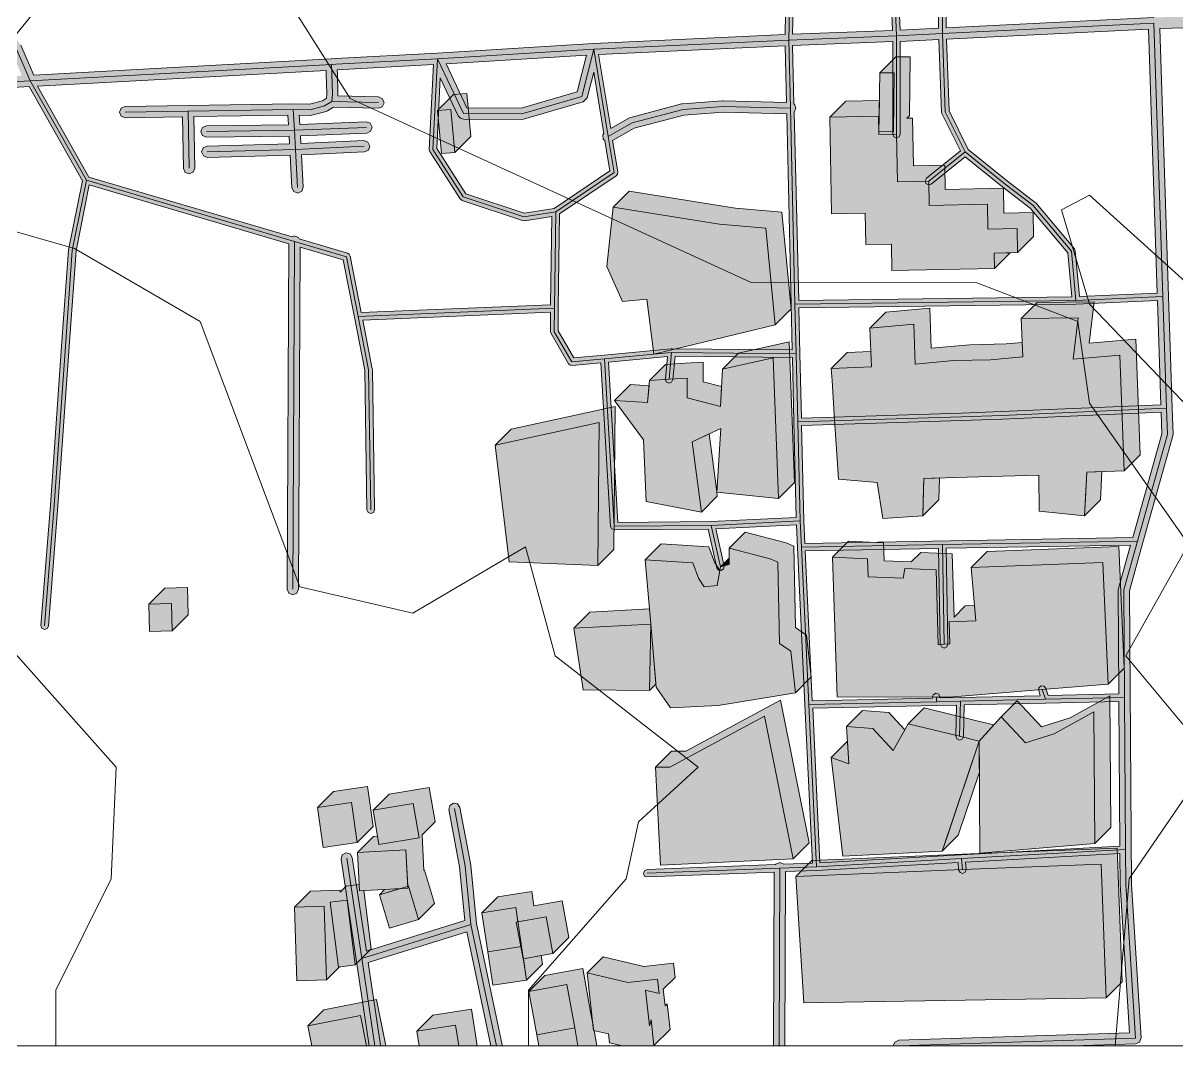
# Model space of a CAD drawing. Header units: metres. Extents: x 0 to 1017, y 0 to 414.
# Drawn here: x 270.7 to 576.8, y 0 to 271.2 of the extents above; entities that cross this region are included whole.
import ezdxf

# ---------------------------------------------------------------- set-up
doc = ezdxf.new("R2010")
doc.units = ezdxf.units.M
doc.header["$MEASUREMENT"] = 0
for name, color, linetype, lineweight, true_color in [('TPX_BUILDINGS', 7, 'CONTINUOUS', 0, 0x000000), ('TPX_BUILDINGS_HATCH', 7, 'CONTINUOUS', 0, 0xf0f0f0), ('TPX_BUILDINGS_SHADOWS_HATCH', 7, 'CONTINUOUS', 0, 0x000000), ('TPX_BUILDINGS_SHADOWS_OUTLINES', 7, 'CONTINUOUS', 0, 0x000000), ('TPX_FRAME_PROJECT', 7, 'CONTINUOUS', 0, 0x000000), ('TPX_RELIEF_CONTOUR_LINES', 7, 'CONTINUOUS', 0, 0x969696), ('TPX_ROADS_AXES', 7, 'CONTINUOUS', 0, 0x323232), ('TPX_ROADS_CONTOURS', 7, 'CONTINUOUS', 0, 0x646464), ('TPX_ROADS_HATCH', 7, 'CONTINUOUS', 0, 0xc8c8c8)]:
    doc.layers.add(name, color=color, linetype=linetype, lineweight=lineweight, true_color=true_color)

msp = doc.modelspace()

# ---------------------------------------------------------------- hatches: boundary and pattern name
at = {"layer": 'TPX_BUILDINGS_HATCH'}
for points in [[(497.98, 258.06), (497.75, 242.46), (501.56, 242.41), (501.78, 258.01), (497.98, 258.06)], [(384.13, 248.34), (380.66, 248.02), (381.72, 236.59), (385.19, 236.91), (384.13, 248.34)], [(497.59, 246.51), (484.69, 246.26), (485.19, 220.63), (494.12, 220.81), (494.28, 212.49), (501.03, 212.61), (501.16, 205.62), (528.42, 206.15), (528.34, 210.23), (534.5, 210.35), (534.38, 216.75), (526.62, 216.6), (526.5, 223.17), (511.09, 222.88), (510.97, 229.29), (502.63, 229.13), (502.38, 241.78), (497.69, 241.69), (497.59, 246.51)], [(427.22, 222.4), (425.56, 206.66), (429.73, 197.36), (436.18, 197.98), (438.04, 183.43), (470.24, 191.21), (467.73, 216.83), (455.4, 217.91), (427.22, 222.4)], [(495.73, 180.05), (485.09, 179.64), (485.3, 176.41), (485.88, 167.46), (487, 150.32), (497.29, 149.37), (498.73, 139.83), (509.37, 140.59), (509.64, 150.47), (521.02, 150.81), (540.18, 151.35), (540.25, 141.8), (552.27, 140.52), (552.88, 152.12), (562.83, 152.52), (561.6, 183.2), (549.26, 182.1), (550.55, 193.02), (535.45, 192.92), (535.87, 182.7), (527.29, 181.96), (517.6, 181.7), (507.39, 180.81), (506.98, 191.37), (495.31, 190.28), (495.73, 180.05)], [(436.36, 170.59), (427.55, 171.12), (435.25, 160.68), (435.94, 144.37), (450.62, 141.55), (448.16, 160.18), (455.75, 163.73), (454.69, 146.82), (471.13, 145.18), (469.71, 182.47), (456.24, 179.46), (455.72, 169.56), (446.9, 171.82), (446.87, 177.08), (442.09, 176.76), (436.91, 176.43), (436.36, 170.59)], [(423.49, 165.26), (395.96, 159.26), (399.68, 128.4), (423.15, 127.39), (423.49, 165.26)], [(448.36, 128.13), (435.74, 128.92), (437.19, 111.87), (438.61, 95.14), (442.45, 89.64), (455.06, 90.3), (475.56, 93.63), (474.32, 104.7), (471.38, 106.72), (470.94, 128.28), (468.88, 129.14), (458.02, 131.99), (458.04, 127.62), (455.7, 127.02), (454.85, 122.05), (451.34, 121.74), (449.86, 124.07), (448.36, 128.13)], [(494.67, 129.18), (485.44, 129.57), (486.61, 92.54), (512.91, 92.5), (516.33, 92.49), (541.08, 94.5), (558.53, 95.92), (557.15, 128.19), (522.24, 126.88), (523.42, 112.71), (516.39, 112.44), (516.56, 106.63), (515.01, 106.51), (513.49, 106.39), (512.93, 126.25), (504.57, 126.63), (504.15, 124.01), (494.92, 124.38), (494.67, 129.18)], [(310.04, 117.31), (304.04, 117.16), (304.22, 109.91), (310.22, 110.04), (310.04, 117.31)], [(437.19, 111.87), (416.8, 110.73), (419.26, 94.44), (436.85, 94.26), (437.19, 111.87)], [(442.27, 73.9), (438.45, 73.88), (439.79, 47.95), (474.97, 49.64), (467.39, 87.46), (442.27, 73.9)], [(530.15, 87.29), (524.33, 80.84), (524.52, 51.12), (555, 53.66), (554.77, 88.62), (544.26, 82.72), (536.64, 80.34), (530.15, 87.29)], [(489.76, 74.8), (485.06, 76.51), (488.16, 50.3), (514.55, 51.65), (524.33, 80.84), (519.14, 82.09), (505.53, 85.39), (501.47, 78.37), (496.15, 84.15), (489.11, 84.69), (489.76, 74.8)], [(357.8, 64.54), (348.79, 63.25), (350.3, 52.64), (359.31, 53.93), (357.8, 64.54)], [(374.21, 64.26), (363.59, 62.5), (365.1, 53.38), (375.73, 55.15), (374.21, 64.26)], [(372.26, 51.97), (359.39, 51.29), (359.93, 41.13), (372.8, 41.81), (372.26, 51.97)], [(519.88, 46.74), (475.71, 44.96), (477.85, 11.41), (558.02, 12.75), (556.69, 48.21), (519.88, 46.74)], [(372.93, 42.35), (365.23, 40.1), (367.87, 31.24), (375.57, 33.5), (372.93, 42.35)], [(350.58, 37.05), (342.68, 36.8), (343.3, 17.3), (351.22, 17.55), (350.58, 37.05)], [(356.62, 38.66), (352.19, 38.11), (354.35, 20.91), (358.78, 21.47), (356.62, 38.66)], [(401.37, 36.66), (392.43, 35.31), (394, 24.97), (402.93, 26.32), (401.37, 36.66)], [(409.44, 34.26), (401.54, 32.83), (403.31, 23.08), (411.21, 24.51), (409.44, 34.26)], [(402.93, 26.32), (394, 24.97), (395.34, 16.07), (404.28, 17.42), (402.93, 26.32)], [(431.12, 16.79), (420.3, 19.38), (422.05, 4.13), (425.97, 3.19), (426.25, 0.8), (429.58, 0), (437.34, 0), (438.06, 0.08), (437.28, 6.94), (436.88, 5.3), (435.79, 14.8), (439.42, 13.93), (438.98, 17.68), (431.12, 16.79)], [(414.93, 16.26), (404.88, 14.44), (406.96, 2.93), (417.02, 4.76), (414.93, 16.26)], [(360.21, 8.06), (346.22, 5.33), (347.28, 0), (361.8, 0), (360.21, 8.06)], [(385.42, 5.47), (375.13, 3.89), (375.73, 0), (386.26, 0), (385.42, 5.47)], [(417.02, 4.76), (406.96, 2.93), (407.5, 0), (417.88, 0), (417.02, 4.76)]]:
    msp.add_hatch(color=256, dxfattribs=at).paths.add_polyline_path(points)
at = {"layer": 'TPX_BUILDINGS_SHADOWS_HATCH'}
for points in [[(488.94, 250.5), (484.69, 246.26), (497.59, 246.51), (497.69, 241.69), (502.38, 241.78), (502.63, 229.13), (510.97, 229.29), (511.09, 222.88), (526.5, 223.17), (526.62, 216.6), (534.38, 216.75), (534.5, 210.35), (538.74, 214.59), (538.62, 221), (530.86, 220.85), (530.74, 227.42), (515.33, 227.12), (515.21, 233.53), (506.87, 233.37), (506.62, 246.02), (505.14, 245.99), (505.8, 246.65), (506.03, 262.25), (502.22, 262.3), (497.98, 258.06), (501.78, 258.01), (501.56, 242.41), (497.75, 242.46), (497.87, 250.67), (488.94, 250.5)], [(384.9, 252.26), (380.66, 248.02), (384.13, 248.34), (385.19, 236.91), (389.43, 241.15), (388.37, 252.58), (384.9, 252.26)], [(431.46, 226.64), (427.22, 222.4), (455.4, 217.91), (467.73, 216.83), (470.24, 191.21), (474.48, 195.46), (471.97, 221.07), (459.65, 222.16), (431.46, 226.64)], [(532.59, 210.31), (528.34, 210.23), (528.42, 206.15), (532.59, 210.31)], [(539.7, 197.16), (535.45, 192.92), (550.55, 193.02), (549.26, 182.1), (561.6, 183.2), (562.83, 152.52), (567.07, 156.76), (565.85, 187.44), (553.5, 186.34), (554.79, 197.26), (539.7, 197.16)], [(499.56, 194.52), (495.31, 190.28), (506.98, 191.37), (507.39, 180.81), (517.6, 181.7), (527.29, 181.96), (535.87, 182.7), (535.71, 186.56), (531.53, 186.2), (521.84, 185.94), (511.63, 185.05), (511.23, 195.62), (499.56, 194.52)], [(460.49, 183.7), (456.24, 179.46), (469.71, 182.47), (471.13, 145.18), (475.37, 149.43), (473.96, 186.71), (460.49, 183.7)], [(489.34, 183.88), (485.09, 179.64), (495.73, 180.05), (495.56, 184.12), (489.34, 183.88)], [(441.15, 180.67), (436.91, 176.43), (442.09, 176.76), (446.87, 177.08), (446.9, 171.82), (455.72, 169.56), (456, 174.82), (451.14, 176.06), (451.11, 181.32), (446.33, 181), (441.15, 180.67)], [(431.8, 175.36), (427.55, 171.12), (436.36, 170.59), (436.78, 175.06), (431.8, 175.36)], [(400.2, 163.5), (395.96, 159.26), (423.49, 165.26), (423.15, 127.39), (427.39, 131.63), (427.73, 169.51), (400.2, 163.5)], [(452.68, 162.29), (448.16, 160.18), (450.62, 141.55), (454.86, 145.8), (454.72, 146.82), (454.69, 146.82), (454.7, 146.98), (452.68, 162.29)], [(509.48, 144.53), (509.37, 140.59), (513.61, 144.83), (513.77, 150.59), (509.64, 150.47), (509.48, 144.53)], [(552.52, 145.19), (552.27, 140.52), (556.51, 144.76), (556.91, 152.28), (552.88, 152.12), (552.52, 145.19)], [(462.26, 136.23), (458.02, 131.99), (468.88, 129.14), (470.94, 128.28), (471.38, 106.72), (474.32, 104.7), (475.56, 93.63), (479.8, 97.88), (478.56, 108.94), (475.62, 110.96), (475.18, 132.52), (473.12, 133.38), (462.26, 136.23)], [(439.99, 133.17), (435.74, 128.92), (448.36, 128.13), (449.86, 124.07), (451.34, 121.74), (454.85, 122.05), (455.53, 126.06), (454.1, 128.31), (452.61, 132.37), (439.99, 133.17)], [(489.68, 133.81), (485.44, 129.57), (494.67, 129.18), (494.92, 124.38), (504.15, 124.01), (504.57, 126.63), (512.93, 126.25), (513.49, 106.39), (515.01, 106.51), (516.56, 106.63), (516.39, 112.44), (523.42, 112.71), (523.08, 116.78), (520.64, 116.68), (517.65, 113.69), (517.17, 130.49), (508.81, 130.87), (506.28, 128.34), (499.16, 128.63), (498.91, 133.43), (489.68, 133.81)], [(526.48, 131.13), (522.24, 126.88), (557.15, 128.19), (558.53, 95.92), (562.77, 100.16), (561.39, 132.44), (526.48, 131.13)], [(458.03, 129.35), (455.7, 127.02), (458.04, 127.62), (458.03, 129.35)], [(308.28, 121.4), (304.04, 117.16), (310.04, 117.31), (310.22, 110.04), (314.46, 114.29), (314.29, 121.55), (308.28, 121.4)], [(421.05, 114.98), (416.8, 110.73), (437.19, 111.87), (436.85, 115.86), (421.05, 114.98)], [(436.93, 98.54), (436.85, 94.26), (438.54, 95.94), (437.19, 111.87), (436.93, 98.54)], [(534.39, 91.54), (530.15, 87.29), (536.64, 80.34), (544.26, 82.72), (554.77, 88.62), (555, 53.66), (559.24, 57.9), (559.01, 92.86), (548.5, 86.96), (540.88, 84.59), (534.39, 91.54)], [(442.69, 78.12), (438.45, 73.88), (442.27, 73.9), (467.39, 87.46), (474.97, 49.64), (479.21, 53.88), (471.63, 91.71), (446.51, 78.15), (442.69, 78.12)], [(493.35, 88.94), (489.11, 84.69), (496.15, 84.15), (501.47, 78.37), (504.61, 83.81), (500.4, 88.4), (493.35, 88.94)], [(509.77, 89.63), (505.53, 85.39), (519.14, 82.09), (524.33, 80.84), (528.23, 85.17), (523.38, 86.33), (509.77, 89.63)], [(489.31, 80.76), (485.06, 76.51), (489.76, 74.8), (489.37, 80.73), (489.31, 80.76)], [(515.92, 55.74), (514.55, 51.65), (518.79, 55.89), (524.38, 72.58), (524.33, 80.84), (515.92, 55.74)], [(353.03, 67.49), (348.79, 63.25), (357.8, 64.54), (359.31, 53.93), (363.56, 58.17), (362.04, 68.78), (353.03, 67.49)], [(363.63, 55.54), (359.39, 51.29), (372.26, 51.97), (372.77, 42.31), (372.93, 42.35), (375.57, 33.5), (379.82, 37.74), (377.18, 46.6), (377.01, 46.55), (376.52, 55.94), (379.97, 59.39), (378.46, 68.5), (367.83, 66.74), (363.59, 62.5), (374.21, 64.26), (375.73, 55.15), (365.1, 53.38), (364.73, 55.59), (363.63, 55.54)], [(479.95, 49.2), (475.71, 44.96), (519.88, 46.74), (556.69, 48.21), (558.02, 12.75), (562.26, 16.99), (560.94, 52.46), (524.12, 50.98), (479.95, 49.2)], [(346.92, 41.05), (342.68, 36.8), (350.58, 37.05), (351.22, 17.55), (354.61, 20.95), (354.35, 20.91), (352.19, 38.11), (356.62, 38.66), (358.78, 21.47), (363.02, 25.72), (361.08, 41.19), (359.93, 41.13), (359.84, 42.78), (356.43, 42.36), (354.84, 40.76), (354.82, 41.3), (346.92, 41.05)], [(366.61, 41.48), (365.23, 40.1), (370.7, 41.7), (366.61, 41.48)], [(396.67, 39.55), (392.43, 35.31), (401.37, 36.66), (401.93, 32.9), (409.44, 34.26), (411.21, 24.51), (415.45, 28.76), (413.68, 38.5), (406.18, 37.14), (405.61, 40.91), (396.67, 39.55)], [(408.17, 23.96), (403.42, 23.1), (404.28, 17.42), (408.52, 21.66), (408.17, 23.96)], [(424.55, 23.63), (420.3, 19.38), (431.12, 16.79), (438.98, 17.68), (439.42, 13.93), (435.79, 14.8), (436.88, 5.3), (437.28, 6.94), (438.06, 0.08), (442.31, 4.32), (441.52, 11.18), (441, 10.66), (440.5, 15.01), (443.66, 18.17), (443.22, 21.92), (435.37, 21.03), (424.55, 23.63)], [(409.12, 18.68), (404.88, 14.44), (414.93, 16.26), (417.02, 4.76), (417.88, 0), (422.9, 0), (422.15, 4.1), (422.05, 4.13), (421.89, 5.53), (421.26, 9), (419.18, 20.5), (409.12, 18.68)], [(350.47, 9.57), (346.22, 5.33), (360.21, 8.06), (361.8, 0), (366.89, 0), (364.45, 12.31), (350.47, 9.57)], [(379.37, 8.13), (375.13, 3.89), (385.42, 5.47), (386.26, 0), (391.15, 0), (389.66, 9.71), (379.37, 8.13)]]:
    msp.add_hatch(color=256, dxfattribs=at).paths.add_polyline_path(points)
at = {"layer": 'TPX_ROADS_HATCH'}
h = msp.add_hatch(color=256, dxfattribs=at)
h.paths.add_polyline_path([(0, 283.28), (0, 262.5), (47.21, 250.05), (48.35, 250.21), (49.04, 251.12), (48.89, 252.26), (47.97, 252.96), (1.47, 265.22), (1.83, 265.27), (3.4, 267.44), (12.81, 306.68), (28.25, 371.88), (77.99, 361.31), (78.03, 361.31), (117.06, 354.19), (120, 333.17), (120.43, 332.31), (123.96, 328.83), (124.66, 328.45), (141.12, 324.48), (141.18, 324.47), (167.02, 319.39), (167.1, 319.38), (187.65, 316.59), (187.75, 316.61), (187.83, 316.57), (214.07, 316.17), (221.92, 306.98), (261.5, 260.74), (256.26, 237.75), (256.23, 237.44), (255.02, 163.17), (245.63, 164.21), (247.83, 167.08), (247.91, 167.19), (249.94, 170.41), (250.09, 170.72), (251.82, 175.68), (251.9, 176.05), (252.44, 182.76), (252.44, 182.84), (252.68, 191.29), (252.68, 191.42), (251.37, 213.55), (250.86, 214.58), (249.78, 214.96), (248.75, 214.46), (248.37, 213.37), (249.68, 191.31), (249.44, 182.96), (248.92, 176.48), (247.32, 171.87), (245.41, 168.85), (241.64, 163.92), (241.33, 162.93), (241.73, 161.98), (242.66, 161.52), (254.97, 160.15), (253.23, 53.08), (236.38, 0.46), (236.42, 0), (239.38, 0), (256.15, 52.37), (256.22, 52.8), (257.99, 161.47), (259.22, 237.24), (263.93, 257.9), (266.71, 254.65), (267.93, 254.13), (272.3, 254.36), (286.44, 229.38), (282.75, 211.11), (282.74, 210.99), (280.92, 185.57), (277.92, 143.39), (275.41, 111.47), (275.65, 110.75), (276.33, 110.4), (277.06, 110.64), (277.4, 111.32), (279.91, 143.25), (282.92, 185.43), (284.73, 210.78), (288.26, 228.28), (341.22, 212.7), (340.75, 121.12), (341.18, 120.06), (342.24, 119.62), (343.3, 120.05), (343.75, 121.11), (344.22, 211.82), (355.61, 208.46), (358.6, 193.22), (361.35, 179.2), (361.9, 142.14), (362.2, 141.44), (362.91, 141.16), (363.61, 141.46), (363.9, 142.17), (363.35, 179.32), (363.33, 179.5), (360.79, 192.47), (410.63, 194.54), (410.6, 189.38), (410.7, 189.13), (410.74, 188.87), (415.41, 180.89), (415.81, 180.5), (416.36, 180.4), (423.98, 181.11), (426.53, 137.74), (426.85, 137.07), (427.54, 136.8), (452.42, 137.02), (454.72, 126.8), (455.16, 126.17), (455.92, 126.04), (456.54, 126.48), (456.67, 127.24), (454.46, 137.09), (475.88, 138.15), (476.16, 132.2), (478.11, 90.46), (480.08, 48.48), (472.5, 48.19), (472.5, 48.21), (471.44, 48.65), (470.38, 48.22), (470.33, 48.11), (436.21, 46.78), (435.51, 46.46), (435.25, 45.75), (435.57, 45.05), (436.29, 44.79), (469.93, 46.09), (469.8, 0), (469.8, 0), (472.8, 0), (472.93, 46.21), (481.18, 46.53), (518.72, 48.61), (518.88, 46.65), (519.24, 45.97), (519.97, 45.74), (520.64, 46.09), (520.88, 46.82), (520.72, 48.72), (561.65, 51), (561.7, 42.78), (561.7, 42.7), (564.18, 3.49), (502.98, 1.5), (501.94, 1.03), (501.55, 0), (549.24, 0), (565.82, 0.54), (566.88, 1.03), (567.27, 2.13), (564.7, 42.84), (564.2, 120.7), (567.78, 133.45), (575.73, 161.74), (575.79, 162.2), (575.56, 169.14), (574.58, 198.72), (572.25, 269.76), (619.65, 271.14), (619.69, 271.14), (689.15, 275.34), (729.39, 240.84), (734.04, 212.91), (738.31, 187.22), (732.8, 171.7), (723.83, 146.36), (723.75, 145.98), (720.51, 107.42), (720.55, 106.93), (729.24, 71.75), (648.25, 23.46), (636.95, 17.24), (624.07, 10.13), (622.05, 17.29), (622.02, 17.38), (601.23, 77.58), (600.47, 78.44), (599.32, 78.51), (598.46, 77.75), (598.39, 76.6), (619.17, 16.44), (621.37, 8.64), (617.96, 6.76), (604.73, 1.63), (603.76, 0.71), (603.74, 0), (610.2, 0), (619.33, 3.54), (619.55, 3.64), (624.06, 6.12), (637.14, 13.34), (642.59, 0), (645.59, 0), (645.6, 0.57), (639.79, 14.8), (649.96, 20.41), (650.01, 20.44), (731.82, 69.21), (810.12, 101.77), (852.03, 111.95), (884.74, 116.25), (942.42, 115.09), (942.64, 115.1), (1001.61, 121.55), (1001.84, 121.59), (1017.49, 125.53), (1017.49, 128.97), (1017.06, 129.03), (1001.11, 125.01), (942.37, 118.59), (884.68, 119.75), (884.41, 119.74), (851.48, 115.41), (851.29, 115.38), (810.44, 105.45), (788, 167.82), (784.95, 188.61), (782.47, 209.56), (782.44, 209.73), (780.63, 217.29), (780.23, 218), (779.05, 219.17), (777.83, 219.59), (771.96, 218.97), (756.72, 217.12), (736.76, 214.81), (732.26, 241.87), (731.76, 242.76), (692.34, 276.56), (773.6, 318.39), (802.46, 333.23), (892.47, 375.43), (915.12, 261.43), (915.81, 246.4), (916.29, 245.36), (917.37, 244.97), (918.41, 245.45), (918.8, 246.53), (918.11, 261.67), (918.09, 261.9), (895.27, 376.74), (909.73, 383.52), (909.98, 383.67), (949.59, 412.56), (950.19, 413.54), (950.14, 413.77), (946.16, 413.77), (908.32, 386.18), (894.92, 379.89), (892.6, 413.77), (889.64, 413.77), (889.6, 413.67), (892, 378.52), (801.16, 335.94), (801.11, 335.91), (773.96, 321.94), (773.57, 323.71), (773.38, 324.18), (770.97, 328.05), (770.07, 328.71), (766.78, 329.54), (766.07, 329.55), (760.41, 328.2), (760.21, 328.14), (742.73, 321.29), (742.63, 321.24), (729.14, 314.74), (720.5, 311.66), (716.16, 311.04), (706.16, 311.05), (706.11, 311.05), (676.15, 310), (646.47, 308.69), (619.62, 308.24), (605.41, 308.84), (596.22, 310), (584.6, 317.01), (578.03, 322.09), (576.92, 322.39), (575.92, 321.82), (575.62, 320.72), (576.19, 319.72), (582.83, 314.58), (582.97, 314.49), (594.95, 307.26), (595.53, 307.06), (605.1, 305.86), (605.22, 305.85), (619.54, 305.24), (619.62, 305.24), (646.54, 305.69), (646.58, 305.7), (676.26, 307.01), (706.19, 308.05), (716.26, 308.04), (716.48, 308.05), (721.07, 308.71), (721.36, 308.79), (730.22, 311.94), (730.37, 312), (743.88, 318.52), (761.21, 325.31), (766.4, 326.54), (768.74, 325.95), (770.7, 322.81), (771.2, 320.52), (689.26, 278.35), (619.53, 274.13), (570.65, 272.71), (570.62, 272.71), (515.55, 269.98), (515.14, 312.87), (528.32, 305.78), (528.85, 305.5), (531.62, 300.02), (531.26, 285.67), (531.27, 285.51), (531.74, 281.95), (532.05, 281.35), (532.67, 281.09), (535.29, 280.91), (536.02, 281.16), (536.36, 281.85), (536.11, 282.57), (535.42, 282.91), (533.62, 283.03), (533.26, 285.7), (533.63, 300.22), (533.52, 300.7), (530.49, 306.68), (530.08, 307.1), (529.27, 307.54), (516.31, 314.51), (532.53, 322.44), (545.61, 322.71), (546.32, 323.02), (546.59, 323.73), (546.43, 330.54), (546.12, 331.24), (545.4, 331.51), (544.7, 331.2), (544.43, 330.49), (544.57, 324.69), (532.27, 324.44), (532.07, 324.35), (531.85, 324.33), (514.94, 316.07), (510.35, 351.74), (510.01, 352.37), (509.34, 352.61), (459.54, 351.99), (458.83, 351.69), (458.55, 350.98), (458.85, 350.27), (459.56, 349.99), (508.48, 350.6), (512.97, 315.7), (504.18, 316.7), (503.46, 316.5), (503.08, 315.85), (502.05, 308.86), (491.4, 298.09), (485.08, 303.52), (484.35, 303.76), (483.67, 303.41), (483.43, 302.68), (483.78, 302), (489.98, 296.67), (473.36, 280.12), (473.06, 279.43), (472.83, 268.17), (422.06, 265.81), (422.04, 265.8), (380.52, 263.26), (353.56, 261.79), (352.41, 261.73), (273.55, 257.44), (270.13, 265.33), (269.89, 265.71), (265.56, 270.74), (229.55, 312.52), (202.4, 344.03), (201.89, 344.41), (187.92, 350.91), (187.61, 351.01), (31.09, 384.8), (37.24, 413.03), (37.1, 413.77), (30.23, 413.77), (23.93, 384.81), (21.76, 374.84), (6, 308.29), (0, 283.28)])
h.paths.add_polyline_path([(28.91, 374.8), (30.45, 381.87), (186.81, 348.12), (200.34, 341.83), (226.17, 311.85), (223.33, 309.95), (215.91, 318.64), (198.07, 339.48), (197.53, 339.88), (186.95, 344.47), (186.62, 344.57), (118.67, 356.95), (78.59, 364.25), (28.91, 374.8)], flags=16)
h.paths.add_polyline_path([(120.17, 353.63), (185.91, 341.65), (196.02, 337.26), (211.46, 319.21), (187.97, 319.57), (167.55, 322.34), (141.79, 327.4), (125.77, 331.26), (122.9, 334.09), (120.17, 353.63)], flags=16)
h.paths.add_polyline_path([(225.3, 307.65), (228.15, 309.56), (262.84, 269.3), (262.13, 264.61), (225.3, 307.65)], flags=16)
h.paths.add_polyline_path([(264.71, 261.6), (265.42, 266.3), (267.47, 263.92), (270.35, 257.27), (268.51, 257.17), (264.71, 261.6)], flags=16)
h.paths.add_polyline_path([(274.53, 254.49), (351.05, 258.65), (351.09, 257.72), (351.23, 252.36), (351.15, 251.31), (350.08, 250.64), (346.71, 249.71), (342.38, 249.82), (342.32, 249.82), (314.46, 249.38), (297.75, 249.1), (296.7, 248.65), (296.27, 247.58), (296.73, 246.53), (297.8, 246.1), (313.01, 246.35), (313.23, 232.69), (313.69, 231.63), (314.75, 231.21), (315.81, 231.67), (316.23, 232.74), (316.01, 246.4), (340.94, 246.8), (341.12, 244.26), (319.32, 243.99), (318.26, 243.54), (317.83, 242.47), (318.29, 241.41), (319.35, 240.99), (341.29, 241.27), (341.38, 239.16), (319.51, 238.61), (318.46, 238.15), (318.05, 237.08), (318.51, 236.03), (319.58, 235.61), (341.53, 236.16), (342.01, 227.56), (342.51, 226.52), (343.59, 226.14), (344.62, 226.64), (345, 227.73), (344.53, 236.27), (361.24, 237.05), (362.28, 237.53), (362.67, 238.61), (362.18, 239.65), (361.1, 240.04), (344.38, 239.26), (344.29, 241.35), (361.84, 242.06), (362.88, 242.54), (363.28, 243.62), (362.8, 244.66), (361.72, 245.06), (344.12, 244.34), (343.95, 246.78), (346.86, 246.71), (347.29, 246.76), (351.09, 247.81), (351.48, 247.98), (353.01, 248.93), (364.91, 248.62), (365.99, 249.03), (366.45, 250.08), (366.04, 251.15), (364.99, 251.62), (354.2, 251.9), (354.22, 252.23), (354.23, 252.37), (354.09, 257.81), (354.05, 258.81), (379.53, 260.2), (378.41, 237.73), (378.57, 237.14), (386.63, 224.6), (387.16, 224.19), (403.2, 218.86), (403.67, 218.82), (410.96, 219.96), (410.64, 196.54), (360.4, 194.45), (357.45, 209.44), (357.21, 209.92), (356.75, 210.21), (343.94, 213.98), (343.79, 214.35), (342.73, 214.8), (342.08, 214.53), (288.16, 230.39), (274.53, 254.49)], flags=16)
h.paths.add_polyline_path([(380.43, 237.95), (381.36, 256.68), (386.14, 246.59), (386.69, 245.97), (387.49, 245.73), (402.99, 245.67), (403.41, 245.73), (419.3, 250.32), (420.34, 251.39), (422.11, 258.23), (424.76, 241.97), (424.45, 241.58), (424.59, 240.44), (425.06, 240.07), (426.37, 232.04), (411.6, 222.08), (403.6, 220.84), (388.12, 225.98), (380.43, 237.95)], flags=16)
h.paths.add_polyline_path([(382.92, 260.4), (420.16, 262.68), (417.65, 252.97), (402.79, 248.67), (388.44, 248.73), (382.92, 260.4)], flags=16)
h.paths.add_polyline_path([(412.61, 189.64), (412.63, 195.57), (412.97, 220.59), (428.02, 230.74), (428.37, 231.17), (428.44, 231.73), (427.08, 240.12), (431.6, 242.64), (432.84, 243.33), (446.01, 246.82), (456.41, 247.61), (473.26, 247.18), (474.46, 196.63), (474.75, 184.54), (442.76, 184.88), (442.65, 184.87), (424.82, 183.2), (416.81, 182.45), (412.61, 189.64)], flags=16)
h.paths.add_polyline_path([(423.38, 262.86), (472.84, 265.16), (473.19, 250.18), (456.41, 250.61), (456.26, 250.6), (445.65, 249.8), (445.38, 249.76), (431.89, 246.19), (431.54, 246.05), (430.13, 245.26), (426.57, 243.27), (423.38, 262.86)], flags=16)
h.paths.add_polyline_path([(425.97, 181.3), (441.64, 182.77), (441.09, 176.85), (441.32, 176.12), (442, 175.76), (442.73, 175.99), (443.09, 176.67), (443.66, 182.87), (474.8, 182.54), (475.2, 165.44), (475.81, 140.15), (453.19, 139.03), (428.47, 138.81), (425.97, 181.3)], flags=16)
h.paths.add_polyline_path([(474.84, 268.25), (475.05, 278.99), (491.84, 295.7), (500.26, 295.23), (501.35, 269.29), (474.84, 268.25)], flags=16)
h.paths.add_polyline_path([(474.84, 265.25), (501.41, 266.29), (501.38, 241.78), (501.67, 241.08), (502.38, 240.78), (503.09, 241.07), (503.38, 241.78), (503.41, 266.37), (513.62, 266.88), (514.34, 247.63), (514.45, 247.22), (519.34, 237.33), (510.34, 230.07), (509.97, 229.4), (510.19, 228.66), (510.86, 228.3), (511.6, 228.51), (520.59, 235.77), (530.58, 227.74), (530.6, 227.72), (537.87, 222.16), (547.86, 210.31), (548.89, 198.65), (476.44, 197.67), (475.25, 247.57), (475.26, 247.57), (475.73, 248.62), (475.31, 249.69), (475.2, 249.74), (474.84, 265.25)], flags=16)
h.paths.add_polyline_path([(476.48, 195.67), (550, 196.66), (550.03, 196.66), (571.61, 197.61), (572.53, 170.03), (530.29, 168.2), (519.62, 167.79), (477.17, 166.49), (476.78, 183.55), (476.48, 195.67)], flags=16)
h.paths.add_polyline_path([(477.22, 164.49), (519.68, 165.8), (530.37, 166.2), (572.59, 168.03), (572.78, 162.33), (565.06, 134.83), (478.11, 133.26), (477.83, 139.24), (477.22, 164.49)], flags=16)
h.paths.add_polyline_path([(478.2, 131.26), (513.57, 131.9), (514.01, 106.5), (514.32, 105.79), (515.03, 105.51), (515.73, 105.82), (516.01, 106.53), (515.57, 131.94), (564.49, 132.82), (561.25, 121.31), (561.2, 120.9), (561.37, 93.33), (542.61, 92.91), (542.03, 94.8), (541.54, 95.39), (540.78, 95.46), (540.19, 94.97), (540.12, 94.21), (540.53, 92.87), (519.33, 92.4), (513.95, 92.28), (513.91, 92.62), (513.54, 93.29), (512.8, 93.5), (512.13, 93.13), (511.92, 92.39), (511.94, 92.23), (480.06, 91.53), (478.2, 131.26)], flags=16)
h.paths.add_polyline_path([(480.16, 89.53), (513.08, 90.26), (518.33, 90.37), (518.14, 82.11), (518.41, 81.4), (519.11, 81.09), (519.83, 81.37), (520.14, 82.07), (520.33, 90.42), (541.9, 90.9), (561.39, 91.33), (561.64, 53), (519.58, 50.66), (482.08, 48.58), (480.16, 89.53)], flags=16)
h.paths.add_polyline_path([(493.72, 297.59), (503.7, 307.69), (503.98, 308.24), (504.91, 314.6), (513.13, 313.66), (513.55, 269.88), (503.34, 269.37), (502.22, 296.22), (501.93, 296.88), (501.28, 297.17), (493.72, 297.59)], flags=16)
h.paths.add_polyline_path([(515.62, 266.97), (569.25, 269.64), (571.55, 199.61), (550.9, 198.7), (549.83, 210.81), (549.59, 211.36), (539.32, 223.53), (539.17, 223.68), (531.83, 229.3), (521.39, 237.7), (516.33, 247.91), (515.62, 266.97)], flags=16)
h.paths.add_polyline_path([(723.52, 107.41), (726.72, 145.54), (735.22, 169.55), (772.28, 164.71), (772.6, 164.71), (785.51, 165.86), (807.59, 104.51), (732.01, 73.07), (723.52, 107.41)], flags=16)
h.paths.add_polyline_path([(736.25, 172.44), (741.27, 186.58), (741.33, 187.33), (737.26, 211.85), (757.07, 214.14), (772.31, 215.99), (777.44, 216.53), (777.81, 216.17), (779.5, 209.12), (781.98, 188.23), (781.98, 188.19), (784.82, 168.81), (772.5, 167.71), (736.25, 172.44)], flags=16)
msp.add_hatch(color=256, dxfattribs=at).paths.add_polyline_path([(355.33, 50.65), (355.06, 49.54), (359.07, 22.93), (362.52, 0), (365.47, 0), (365.52, 0.22), (362.23, 22.11), (388.37, 30.27), (394.74, 0), (397.69, 0), (397.75, 0.31), (390.98, 32.42), (389.45, 47.81), (389.43, 47.94), (386.58, 63.21), (385.95, 64.17), (384.83, 64.41), (383.86, 63.78), (383.63, 62.66), (386.47, 47.45), (387.88, 33.26), (361.77, 25.11), (358.03, 49.98), (357.43, 50.97), (356.32, 51.24), (355.33, 50.65)])

# ---------------------------------------------------------------- linework, layer by layer
at = {"layer": 'TPX_BUILDINGS', "elevation": 0.04}
for points in [[(497.98, 258.06), (497.75, 242.46), (501.56, 242.41), (501.78, 258.01)], [(384.13, 248.34), (380.66, 248.02), (381.72, 236.59), (385.19, 236.91)], [(497.59, 246.51), (484.69, 246.26), (485.19, 220.63), (494.12, 220.81), (494.28, 212.49), (501.03, 212.61), (501.16, 205.62), (528.42, 206.15), (528.34, 210.23), (534.5, 210.35), (534.38, 216.75), (526.62, 216.6), (526.5, 223.17), (511.09, 222.88), (510.97, 229.29), (502.63, 229.13), (502.38, 241.78), (497.69, 241.69)], [(427.22, 222.4), (425.56, 206.66), (429.73, 197.36), (436.18, 197.98), (438.04, 183.43), (470.24, 191.21), (467.73, 216.83), (455.4, 217.91)], [(495.73, 180.05), (485.09, 179.64), (485.3, 176.41), (485.88, 167.46), (487, 150.32), (497.29, 149.37), (498.73, 139.83), (509.37, 140.59), (509.64, 150.47), (521.02, 150.81), (540.18, 151.35), (540.25, 141.8), (552.27, 140.52), (552.88, 152.12), (562.83, 152.52), (561.6, 183.2), (549.26, 182.1), (550.55, 193.02), (535.45, 192.92), (535.87, 182.7), (527.29, 181.96), (517.6, 181.7), (507.39, 180.81), (506.98, 191.37), (495.31, 190.28)], [(436.36, 170.59), (427.55, 171.12), (435.25, 160.68), (435.94, 144.37), (450.62, 141.55), (448.16, 160.18), (455.75, 163.73), (454.69, 146.82), (471.13, 145.18), (469.71, 182.47), (456.24, 179.46), (455.72, 169.56), (446.9, 171.82), (446.87, 177.08), (442.09, 176.76), (436.91, 176.43)], [(423.49, 165.26), (395.96, 159.26), (399.68, 128.4), (423.15, 127.39)], [(448.36, 128.13), (435.74, 128.92), (437.19, 111.87), (438.61, 95.14), (442.45, 89.64), (455.06, 90.3), (475.56, 93.63), (474.32, 104.7), (471.38, 106.72), (470.94, 128.28), (468.88, 129.14), (458.02, 131.99), (458.04, 127.62), (455.7, 127.02), (454.85, 122.05), (451.34, 121.74), (449.86, 124.07)], [(494.67, 129.18), (485.44, 129.57), (486.61, 92.54), (512.91, 92.5), (516.33, 92.49), (541.08, 94.5), (558.53, 95.92), (557.15, 128.19), (522.24, 126.88), (523.42, 112.71), (516.39, 112.44), (516.56, 106.63), (515.01, 106.51), (513.49, 106.39), (512.93, 126.25), (504.57, 126.63), (504.15, 124.01), (494.92, 124.38)], [(310.04, 117.31), (304.04, 117.16), (304.22, 109.91), (310.22, 110.04)], [(437.19, 111.87), (416.8, 110.73), (419.26, 94.44), (436.85, 94.26)], [(442.27, 73.9), (438.45, 73.88), (439.79, 47.95), (474.97, 49.64), (467.39, 87.46)], [(530.15, 87.29), (524.33, 80.84), (524.52, 51.12), (555, 53.66), (554.77, 88.62), (544.26, 82.72), (536.64, 80.34)], [(489.76, 74.8), (485.06, 76.51), (488.16, 50.3), (514.55, 51.65), (524.33, 80.84), (519.14, 82.09), (505.53, 85.39), (501.47, 78.37), (496.15, 84.15), (489.11, 84.69)], [(357.8, 64.54), (348.79, 63.25), (350.3, 52.64), (359.31, 53.93)], [(374.21, 64.26), (363.59, 62.5), (365.1, 53.38), (375.73, 55.15)], [(372.26, 51.97), (359.39, 51.29), (359.93, 41.13), (372.8, 41.81)], [(519.88, 46.74), (475.71, 44.96), (477.85, 11.41), (558.02, 12.75), (556.69, 48.21)], [(372.93, 42.35), (365.23, 40.1), (367.87, 31.24), (375.57, 33.5)], [(350.58, 37.05), (342.68, 36.8), (343.3, 17.3), (351.22, 17.55)], [(356.62, 38.66), (352.19, 38.11), (354.35, 20.91), (358.78, 21.47)], [(401.37, 36.66), (392.43, 35.31), (394, 24.97), (402.93, 26.32)], [(409.44, 34.26), (401.54, 32.83), (403.31, 23.08), (411.21, 24.51)], [(402.93, 26.32), (394, 24.97), (395.34, 16.07), (404.28, 17.42)], [(431.12, 16.79), (420.3, 19.38), (422.05, 4.13), (425.97, 3.19), (426.25, 0.8), (429.58, 0), (437.34, 0), (438.06, 0.08), (437.28, 6.94), (436.88, 5.3), (435.79, 14.8), (439.42, 13.93), (438.98, 17.68)], [(414.93, 16.26), (404.88, 14.44), (406.96, 2.93), (417.02, 4.76)], [(360.21, 8.06), (346.22, 5.33), (347.28, 0), (361.8, 0)], [(385.42, 5.47), (375.13, 3.89), (375.73, 0), (386.26, 0)], [(417.02, 4.76), (406.96, 2.93), (407.5, 0), (417.88, 0)]]:
    msp.add_lwpolyline(points, close=True, dxfattribs=at)
at = {"layer": 'TPX_BUILDINGS_SHADOWS_OUTLINES', "elevation": 0.04}
for points in [[(488.94, 250.5), (484.69, 246.26), (497.59, 246.51), (497.69, 241.69), (502.38, 241.78), (502.63, 229.13), (510.97, 229.29), (511.09, 222.88), (526.5, 223.17), (526.62, 216.6), (534.38, 216.75), (534.5, 210.35), (538.74, 214.59), (538.62, 221), (530.86, 220.85), (530.74, 227.42), (515.33, 227.12), (515.21, 233.53), (506.87, 233.37), (506.62, 246.02), (505.14, 245.99), (505.8, 246.65), (506.03, 262.25), (502.22, 262.3), (497.98, 258.06), (501.78, 258.01), (501.56, 242.41), (497.75, 242.46), (497.87, 250.67)], [(384.9, 252.26), (380.66, 248.02), (384.13, 248.34), (385.19, 236.91), (389.43, 241.15), (388.37, 252.58)], [(431.46, 226.64), (427.22, 222.4), (455.4, 217.91), (467.73, 216.83), (470.24, 191.21), (474.48, 195.46), (471.97, 221.07), (459.65, 222.16)], [(532.59, 210.31), (528.34, 210.23), (528.42, 206.15)], [(539.7, 197.16), (535.45, 192.92), (550.55, 193.02), (549.26, 182.1), (561.6, 183.2), (562.83, 152.52), (567.07, 156.76), (565.85, 187.44), (553.5, 186.34), (554.79, 197.26)], [(499.56, 194.52), (495.31, 190.28), (506.98, 191.37), (507.39, 180.81), (517.6, 181.7), (527.29, 181.96), (535.87, 182.7), (535.71, 186.56), (531.53, 186.2), (521.84, 185.94), (511.63, 185.05), (511.23, 195.62)], [(460.49, 183.7), (456.24, 179.46), (469.71, 182.47), (471.13, 145.18), (475.37, 149.43), (473.96, 186.71)], [(489.34, 183.88), (485.09, 179.64), (495.73, 180.05), (495.56, 184.12)], [(441.15, 180.67), (436.91, 176.43), (442.09, 176.76), (446.87, 177.08), (446.9, 171.82), (455.72, 169.56), (456, 174.82), (451.14, 176.06), (451.11, 181.32), (446.33, 181)], [(431.8, 175.36), (427.55, 171.12), (436.36, 170.59), (436.78, 175.06)], [(400.2, 163.5), (395.96, 159.26), (423.49, 165.26), (423.15, 127.39), (427.39, 131.63), (427.73, 169.51)], [(452.68, 162.29), (448.16, 160.18), (450.62, 141.55), (454.86, 145.8), (454.72, 146.82), (454.69, 146.82), (454.7, 146.98)], [(509.48, 144.53), (509.37, 140.59), (513.61, 144.83), (513.77, 150.59), (509.64, 150.47)], [(552.52, 145.19), (552.27, 140.52), (556.51, 144.76), (556.91, 152.28), (552.88, 152.12)], [(462.26, 136.23), (458.02, 131.99), (468.88, 129.14), (470.94, 128.28), (471.38, 106.72), (474.32, 104.7), (475.56, 93.63), (479.8, 97.88), (478.56, 108.94), (475.62, 110.96), (475.18, 132.52), (473.12, 133.38)], [(439.99, 133.17), (435.74, 128.92), (448.36, 128.13), (449.86, 124.07), (451.34, 121.74), (454.85, 122.05), (455.53, 126.06), (454.1, 128.31), (452.61, 132.37)], [(489.68, 133.81), (485.44, 129.57), (494.67, 129.18), (494.92, 124.38), (504.15, 124.01), (504.57, 126.63), (512.93, 126.25), (513.49, 106.39), (515.01, 106.51), (516.56, 106.63), (516.39, 112.44), (523.42, 112.71), (523.08, 116.78), (520.64, 116.68), (517.65, 113.69), (517.17, 130.49), (508.81, 130.87), (506.28, 128.34), (499.16, 128.63), (498.91, 133.43)], [(526.48, 131.13), (522.24, 126.88), (557.15, 128.19), (558.53, 95.92), (562.77, 100.16), (561.39, 132.44)], [(458.03, 129.35), (455.7, 127.02), (458.04, 127.62)], [(308.28, 121.4), (304.04, 117.16), (310.04, 117.31), (310.22, 110.04), (314.46, 114.29), (314.29, 121.55)], [(421.05, 114.98), (416.8, 110.73), (437.19, 111.87), (436.85, 115.86)], [(436.93, 98.54), (436.85, 94.26), (438.54, 95.94), (437.19, 111.87)], [(534.39, 91.54), (530.15, 87.29), (536.64, 80.34), (544.26, 82.72), (554.77, 88.62), (555, 53.66), (559.24, 57.9), (559.01, 92.86), (548.5, 86.96), (540.88, 84.59)], [(442.69, 78.12), (438.45, 73.88), (442.27, 73.9), (467.39, 87.46), (474.97, 49.64), (479.21, 53.88), (471.63, 91.71), (446.51, 78.15)], [(493.35, 88.94), (489.11, 84.69), (496.15, 84.15), (501.47, 78.37), (504.61, 83.81), (500.4, 88.4)], [(509.77, 89.63), (505.53, 85.39), (519.14, 82.09), (524.33, 80.84), (528.23, 85.17), (523.38, 86.33)], [(489.31, 80.76), (485.06, 76.51), (489.76, 74.8), (489.37, 80.73)], [(515.92, 55.74), (514.55, 51.65), (518.79, 55.89), (524.38, 72.58), (524.33, 80.84)], [(353.03, 67.49), (348.79, 63.25), (357.8, 64.54), (359.31, 53.93), (363.56, 58.17), (362.04, 68.78)], [(363.63, 55.54), (359.39, 51.29), (372.26, 51.97), (372.77, 42.31), (372.93, 42.35), (375.57, 33.5), (379.82, 37.74), (377.18, 46.6), (377.01, 46.55), (376.52, 55.94), (379.97, 59.39), (378.46, 68.5), (367.83, 66.74), (363.59, 62.5), (374.21, 64.26), (375.73, 55.15), (365.1, 53.38), (364.73, 55.59)], [(479.95, 49.2), (475.71, 44.96), (519.88, 46.74), (556.69, 48.21), (558.02, 12.75), (562.26, 16.99), (560.94, 52.46), (524.12, 50.98)], [(346.92, 41.05), (342.68, 36.8), (350.58, 37.05), (351.22, 17.55), (354.61, 20.95), (354.35, 20.91), (352.19, 38.11), (356.62, 38.66), (358.78, 21.47), (363.02, 25.72), (361.08, 41.19), (359.93, 41.13), (359.84, 42.78), (356.43, 42.36), (354.84, 40.76), (354.82, 41.3)], [(366.61, 41.48), (365.23, 40.1), (370.7, 41.7)], [(396.67, 39.55), (392.43, 35.31), (401.37, 36.66), (401.93, 32.9), (409.44, 34.26), (411.21, 24.51), (415.45, 28.76), (413.68, 38.5), (406.18, 37.14), (405.61, 40.91)], [(408.17, 23.96), (403.42, 23.1), (404.28, 17.42), (408.52, 21.66)], [(424.55, 23.63), (420.3, 19.38), (431.12, 16.79), (438.98, 17.68), (439.42, 13.93), (435.79, 14.8), (436.88, 5.3), (437.28, 6.94), (438.06, 0.08), (442.31, 4.32), (441.52, 11.18), (441, 10.66), (440.5, 15.01), (443.66, 18.17), (443.22, 21.92), (435.37, 21.03)], [(409.12, 18.68), (404.88, 14.44), (414.93, 16.26), (417.02, 4.76), (417.88, 0), (422.9, 0), (422.15, 4.1), (422.05, 4.13), (421.89, 5.53), (421.26, 9), (419.18, 20.5)], [(350.47, 9.57), (346.22, 5.33), (360.21, 8.06), (361.8, 0), (366.89, 0), (364.45, 12.31)], [(379.37, 8.13), (375.13, 3.89), (385.42, 5.47), (386.26, 0), (391.15, 0), (389.66, 9.71)]]:
    msp.add_lwpolyline(points, close=True, dxfattribs=at)
at = {"layer": 'TPX_FRAME_PROJECT', "elevation": 0}
msp.add_lwpolyline([(0, 0), (1017.49, 0), (1017.49, 413.77), (0, 413.77)], close=True, dxfattribs=at)
at = {"layer": 'TPX_RELIEF_CONTOUR_LINES', "elevation": 0.05}
for points in [[(424.74, 413.77), (424.74, 399), (404, 376.77), (374.08, 366.4), (320.1, 310.33), (357.42, 251.22), (463.85, 202.41), (523.71, 202.32), (550.53, 192.11), (553.63, 170.46), (579.89, 133), (563.19, 103.44), (583.56, 79.03)], [(254.98, 251.22), (278.89, 280.77), (254.37, 288.31)], [(586.3, 162.55), (553.63, 196.71), (546.19, 221.66), (553.63, 225.62), (583.56, 198.55)], [(404.78, 0), (404.78, 14.78), (430.7, 44.33), (433.93, 59.41), (449.79, 73.89), (411.84, 103.44), (404, 132.34), (374.08, 114.75), (344.15, 121.73), (317.67, 192.11), (284.3, 211.45), (248.43, 221.66)], [(279.41, 0), (279.41, 14.78), (294.03, 44.33), (295.36, 73.89), (254.37, 119.99), (224.45, 74.47), (194.52, 85.69), (164.59, 85.55), (134.67, 71.13), (44.89, 151.72), (28.7, 133), (30.51, 103.44), (40.17, 73.89), (22.83, 14.78), (22.83, 0)], [(583.56, 72.64), (564.15, 44.33), (560.41, 0)]]:
    msp.add_lwpolyline(points, dxfattribs=at)
at = {"layer": 'TPX_ROADS_AXES', "elevation": 0.03}
for points in [[(514.56, 268.42), (514.12, 314.56)], [(473.8, 266.71), (474.06, 279.41), (491.45, 296.72), (484.43, 302.76)], [(491.45, 296.72), (501.22, 296.17), (502.41, 267.83), (502.38, 241.78)], [(264.43, 269.76), (268.76, 264.73), (272.59, 255.88)], [(570.7, 271.21), (514.56, 268.42), (502.41, 267.83), (473.8, 266.71), (422.13, 264.31)], [(570.7, 271.21), (573.08, 198.67), (574.06, 169.09), (574.29, 162.15), (566.34, 133.85), (562.7, 120.91), (562.88, 92.36), (563.14, 52.08), (563.2, 42.79), (565.77, 2.04), (503.03, 0)], [(473.8, 266.71), (474.23, 248.66), (475.46, 196.66), (475.78, 183.53), (476.2, 165.46), (476.83, 139.2), (477.16, 132.24), (479.11, 90.5), (481.13, 47.52)], [(514.56, 268.42), (515.34, 247.66), (520.59, 237.05), (531.21, 228.52), (538.56, 222.89), (548.83, 210.72), (549.99, 197.66), (475.46, 196.66)], [(380.61, 261.76), (387.49, 247.23), (403, 247.17), (418.89, 251.76), (422.13, 264.31)], [(422.13, 264.31), (380.61, 261.76)], [(411.98, 221.13), (427.46, 231.57), (425.9, 241.18), (422.13, 264.31)], [(272.59, 255.88), (267.85, 255.63), (263.13, 261.14)], [(380.61, 261.76), (353.64, 260.29), (352.49, 260.23), (272.59, 255.88)], [(352.49, 260.23), (352.59, 257.77), (352.73, 252.33), (352.6, 250.44)], [(380.61, 261.76), (379.41, 237.68)], [(272.59, 255.88), (287.49, 229.55), (342.72, 213.3), (356.47, 209.25), (359.58, 193.42), (362.35, 179.31), (362.9, 142.16)], [(342.34, 248.32), (314.49, 247.88)], [(352.6, 250.44), (350.69, 249.25), (346.89, 248.21), (342.34, 248.32)], [(342.34, 248.32), (342.72, 242.78)], [(352.6, 250.44), (364.95, 250.12)], [(425.9, 241.18), (430.86, 243.95), (432.27, 244.74), (445.76, 248.31), (456.37, 249.11), (474.23, 248.66)], [(314.49, 247.88), (297.77, 247.6)], [(314.49, 247.88), (314.73, 232.71)], [(342.72, 242.78), (319.33, 242.49)], [(342.72, 242.78), (361.78, 243.56)], [(342.72, 242.78), (342.95, 237.7)], [(319.54, 237.11), (342.95, 237.7)], [(342.95, 237.7), (361.17, 238.54)], [(342.95, 237.7), (343.51, 227.64)], [(379.41, 237.68), (387.47, 225.14), (403.51, 219.81), (411.98, 221.13)], [(520.59, 237.05), (510.97, 229.29)], [(287.49, 229.55), (283.73, 210.91), (281.92, 185.5), (278.91, 143.32), (276.41, 111.4)], [(411.98, 221.13), (411.63, 195.58), (411.6, 189.37)], [(342.25, 121.12), (342.72, 213.3)], [(549.99, 197.66), (573.08, 198.67)], [(411.63, 195.58), (359.58, 193.42)], [(411.6, 189.37), (416.27, 181.39), (424.91, 182.2), (442.74, 183.88), (475.78, 183.53)], [(442.74, 183.88), (442.09, 176.76)], [(424.91, 182.2), (427.53, 137.8), (453.22, 138.03), (476.83, 139.2)], [(476.2, 165.46), (519.65, 166.8), (530.33, 167.2), (574.06, 169.09)], [(453.22, 138.03), (455.7, 127.02)], [(477.16, 132.24), (514.56, 132.92), (566.34, 133.85)], [(514.56, 132.92), (515.01, 106.51)], [(479.11, 90.5), (513.05, 91.26), (519.35, 91.4), (541.88, 91.9), (562.88, 92.36)], [(513.05, 91.26), (512.91, 92.5)], [(541.88, 91.9), (541.08, 94.5)], [(519.35, 91.4), (519.14, 82.09)], [(360.55, 23.16), (389.5, 32.19), (387.96, 47.66), (385.1, 62.93)], [(481.13, 47.52), (519.63, 49.67), (563.14, 52.08)], [(364.04, 0), (360.55, 23.16), (356.54, 49.76)], [(519.63, 49.67), (519.88, 46.74)], [(481.13, 47.52), (471.43, 47.15), (436.25, 45.78)], [(471.3, 0), (471.43, 47.15)], [(396.28, 0), (389.5, 32.19)]]:
    msp.add_lwpolyline(points, dxfattribs=at)
at = {"layer": 'TPX_ROADS_CONTOURS', "elevation": 0.03}
for points in [[(493.72, 297.59), (503.7, 307.69), (503.98, 308.24), (504.91, 314.6), (513.13, 313.66), (513.55, 269.88), (503.34, 269.37), (502.22, 296.22), (501.93, 296.88), (501.28, 297.17)], [(474.84, 268.25), (475.05, 278.99), (491.84, 295.7), (500.26, 295.23), (501.35, 269.29)], [(515.62, 266.97), (569.25, 269.64), (571.55, 199.61), (550.9, 198.7), (549.83, 210.81), (549.59, 211.36), (539.32, 223.53), (539.17, 223.68), (531.83, 229.3), (521.39, 237.7), (516.33, 247.91)], [(474.84, 265.25), (501.41, 266.29), (501.38, 241.78), (501.67, 241.08), (502.38, 240.78), (503.09, 241.07), (503.38, 241.78), (503.41, 266.37), (513.62, 266.88), (514.34, 247.63), (514.45, 247.22), (519.34, 237.33), (510.34, 230.07), (509.97, 229.4), (510.19, 228.66), (510.86, 228.3), (511.6, 228.51), (520.59, 235.77), (530.58, 227.74), (530.6, 227.72), (537.87, 222.16), (547.86, 210.31), (548.89, 198.65), (476.44, 197.67), (475.25, 247.57), (475.26, 247.57), (475.73, 248.62), (475.31, 249.69), (475.2, 249.74)], [(423.38, 262.86), (472.84, 265.16), (473.19, 250.18), (456.41, 250.61), (456.26, 250.6), (445.65, 249.8), (445.38, 249.76), (431.89, 246.19), (431.54, 246.05), (430.13, 245.26), (426.57, 243.27)], [(274.53, 254.49), (351.05, 258.65), (351.09, 257.72), (351.23, 252.36), (351.15, 251.31), (350.08, 250.64), (346.71, 249.71), (342.38, 249.82), (342.32, 249.82), (314.46, 249.38), (297.75, 249.1), (296.7, 248.65), (296.27, 247.58), (296.73, 246.53), (297.8, 246.1), (313.01, 246.35), (313.23, 232.69), (313.69, 231.63), (314.75, 231.21), (315.81, 231.67), (316.23, 232.74), (316.01, 246.4), (340.94, 246.8), (341.12, 244.26), (319.32, 243.99), (318.26, 243.54), (317.83, 242.47), (318.29, 241.41), (319.35, 240.99), (341.29, 241.27), (341.38, 239.16), (319.51, 238.61), (318.46, 238.15), (318.05, 237.08), (318.51, 236.03), (319.58, 235.61), (341.53, 236.16), (342.01, 227.56), (342.51, 226.52), (343.59, 226.14), (344.62, 226.64), (345, 227.73), (344.53, 236.27), (361.24, 237.05), (362.28, 237.53), (362.67, 238.61), (362.18, 239.65), (361.1, 240.04), (344.38, 239.26), (344.29, 241.35), (361.84, 242.06), (362.88, 242.54), (363.28, 243.62), (362.8, 244.66), (361.72, 245.06), (344.12, 244.34), (343.95, 246.78), (346.86, 246.71), (347.29, 246.76), (351.09, 247.81), (351.48, 247.98), (353.01, 248.93), (364.91, 248.62), (365.99, 249.03), (366.45, 250.08), (366.04, 251.15), (364.99, 251.62), (354.2, 251.9), (354.22, 252.23), (354.23, 252.37), (354.09, 257.81), (354.05, 258.81), (379.53, 260.2), (378.41, 237.73), (378.57, 237.14), (386.63, 224.6), (387.16, 224.19), (403.2, 218.86), (403.67, 218.82), (410.96, 219.96), (410.64, 196.54), (360.4, 194.45), (357.45, 209.44), (357.21, 209.92), (356.75, 210.21), (343.94, 213.98), (343.79, 214.35), (342.73, 214.8), (342.08, 214.53), (288.16, 230.39)], [(382.92, 260.4), (420.16, 262.68), (417.65, 252.97), (402.79, 248.67), (388.44, 248.73)], [(380.43, 237.95), (381.36, 256.68), (386.14, 246.59), (386.69, 245.97), (387.49, 245.73), (402.99, 245.67), (403.41, 245.73), (419.3, 250.32), (420.34, 251.39), (422.11, 258.23), (424.76, 241.97), (424.45, 241.58), (424.59, 240.44), (425.06, 240.07), (426.37, 232.04), (411.6, 222.08), (403.6, 220.84), (388.12, 225.98)], [(412.61, 189.64), (412.63, 195.57), (412.97, 220.59), (428.02, 230.74), (428.37, 231.17), (428.44, 231.73), (427.08, 240.12), (431.6, 242.64), (432.84, 243.33), (446.01, 246.82), (456.41, 247.61), (473.26, 247.18), (474.46, 196.63), (474.75, 184.54), (442.76, 184.88), (442.65, 184.87), (424.82, 183.2), (416.81, 182.45)], [(476.48, 195.67), (550, 196.66), (550.03, 196.66), (571.61, 197.61), (572.53, 170.03), (530.29, 168.2), (519.62, 167.79), (477.17, 166.49), (476.78, 183.55)], [(425.97, 181.3), (441.64, 182.77), (441.09, 176.85), (441.32, 176.12), (442, 175.76), (442.73, 175.99), (443.09, 176.67), (443.66, 182.87), (474.8, 182.54), (475.2, 165.44), (475.81, 140.15), (453.19, 139.03), (428.47, 138.81)], [(477.22, 164.49), (519.68, 165.8), (530.37, 166.2), (572.59, 168.03), (572.78, 162.33), (565.06, 134.83), (478.11, 133.26), (477.83, 139.24)], [(478.2, 131.26), (513.57, 131.9), (514.01, 106.5), (514.32, 105.79), (515.03, 105.51), (515.73, 105.82), (516.01, 106.53), (515.57, 131.94), (564.49, 132.82), (561.25, 121.31), (561.2, 120.9), (561.37, 93.33), (542.61, 92.91), (542.03, 94.8), (541.54, 95.39), (540.78, 95.46), (540.19, 94.97), (540.12, 94.21), (540.53, 92.87), (519.33, 92.4), (513.95, 92.28), (513.91, 92.62), (513.54, 93.29), (512.8, 93.5), (512.13, 93.13), (511.92, 92.39), (511.94, 92.23), (480.06, 91.53)], [(564.9, 134.26), (564.9, 134.26), (564.9, 134.26)], [(480.16, 89.53), (513.08, 90.26), (518.33, 90.37), (518.14, 82.11), (518.41, 81.4), (519.11, 81.09), (519.83, 81.37), (520.14, 82.07), (520.33, 90.42), (541.9, 90.9), (561.39, 91.33), (561.64, 53), (519.58, 50.66), (482.08, 48.58)], [(355.33, 50.65), (355.06, 49.54), (359.07, 22.93), (362.52, 0), (365.47, 0), (365.52, 0.22), (362.23, 22.11), (388.37, 30.27), (394.74, 0), (397.69, 0), (397.75, 0.31), (390.98, 32.42), (389.45, 47.81), (389.43, 47.94), (386.58, 63.21), (385.95, 64.17), (384.83, 64.41), (383.86, 63.78), (383.63, 62.66), (386.47, 47.45), (387.88, 33.26), (361.77, 25.11), (358.03, 49.98), (357.43, 50.97), (356.32, 51.24)]]:
    msp.add_lwpolyline(points, close=True, dxfattribs=at)
for points in [[(570.62, 272.71), (515.55, 269.98), (515.14, 312.87)], [(473.06, 279.43), (472.83, 268.17), (422.06, 265.81), (422.04, 265.8), (380.52, 263.26), (353.56, 261.79), (352.41, 261.73), (273.55, 257.44), (270.13, 265.33)], [(267.93, 254.13), (272.3, 254.36), (286.44, 229.38), (282.75, 211.11), (282.74, 210.99), (280.92, 185.57), (277.92, 143.39), (275.41, 111.47), (275.65, 110.75), (276.33, 110.4), (277.06, 110.64), (277.4, 111.32), (279.91, 143.25), (282.92, 185.43), (284.73, 210.78), (288.26, 228.28), (341.22, 212.7), (340.75, 121.12), (341.18, 120.06), (342.24, 119.62), (343.3, 120.05), (343.75, 121.11), (344.22, 211.82), (355.61, 208.46), (358.6, 193.22), (361.35, 179.2), (361.9, 142.14), (362.2, 141.44), (362.91, 141.16), (363.61, 141.46), (363.9, 142.17), (363.35, 179.32), (363.33, 179.5), (360.79, 192.47), (410.63, 194.54), (410.6, 189.38), (410.7, 189.13), (410.74, 188.87), (415.41, 180.89), (415.81, 180.5), (416.36, 180.4), (423.98, 181.11), (426.53, 137.74), (426.85, 137.07), (427.54, 136.8), (452.42, 137.02), (454.72, 126.8), (455.16, 126.17), (455.92, 126.04), (456.54, 126.48), (456.67, 127.24), (454.46, 137.09), (475.88, 138.15), (476.16, 132.2), (478.11, 90.46), (480.08, 48.48), (472.5, 48.19), (472.5, 48.21), (471.44, 48.65), (470.38, 48.22), (470.33, 48.11), (436.21, 46.78), (435.51, 46.46), (435.25, 45.75), (435.57, 45.05), (436.29, 44.79), (469.93, 46.09), (469.8, 0), (469.8, 0), (472.8, 0), (472.93, 46.21), (481.18, 46.53), (518.72, 48.61), (518.88, 46.65), (519.24, 45.97), (519.97, 45.74), (520.64, 46.09), (520.88, 46.82), (520.72, 48.72), (561.65, 51), (561.7, 42.78), (561.7, 42.7), (564.18, 3.49), (502.98, 1.5), (501.94, 1.03), (501.55, 0), (549.24, 0), (565.82, 0.54), (566.88, 1.03), (567.27, 2.13), (564.7, 42.84), (564.2, 120.7), (567.78, 133.45), (575.73, 161.74), (575.79, 162.2), (575.56, 169.14), (574.58, 198.72), (572.25, 269.76), (619.65, 271.14)]]:
    msp.add_lwpolyline(points, dxfattribs=at)

doc.saveas('drawing.dxf')
